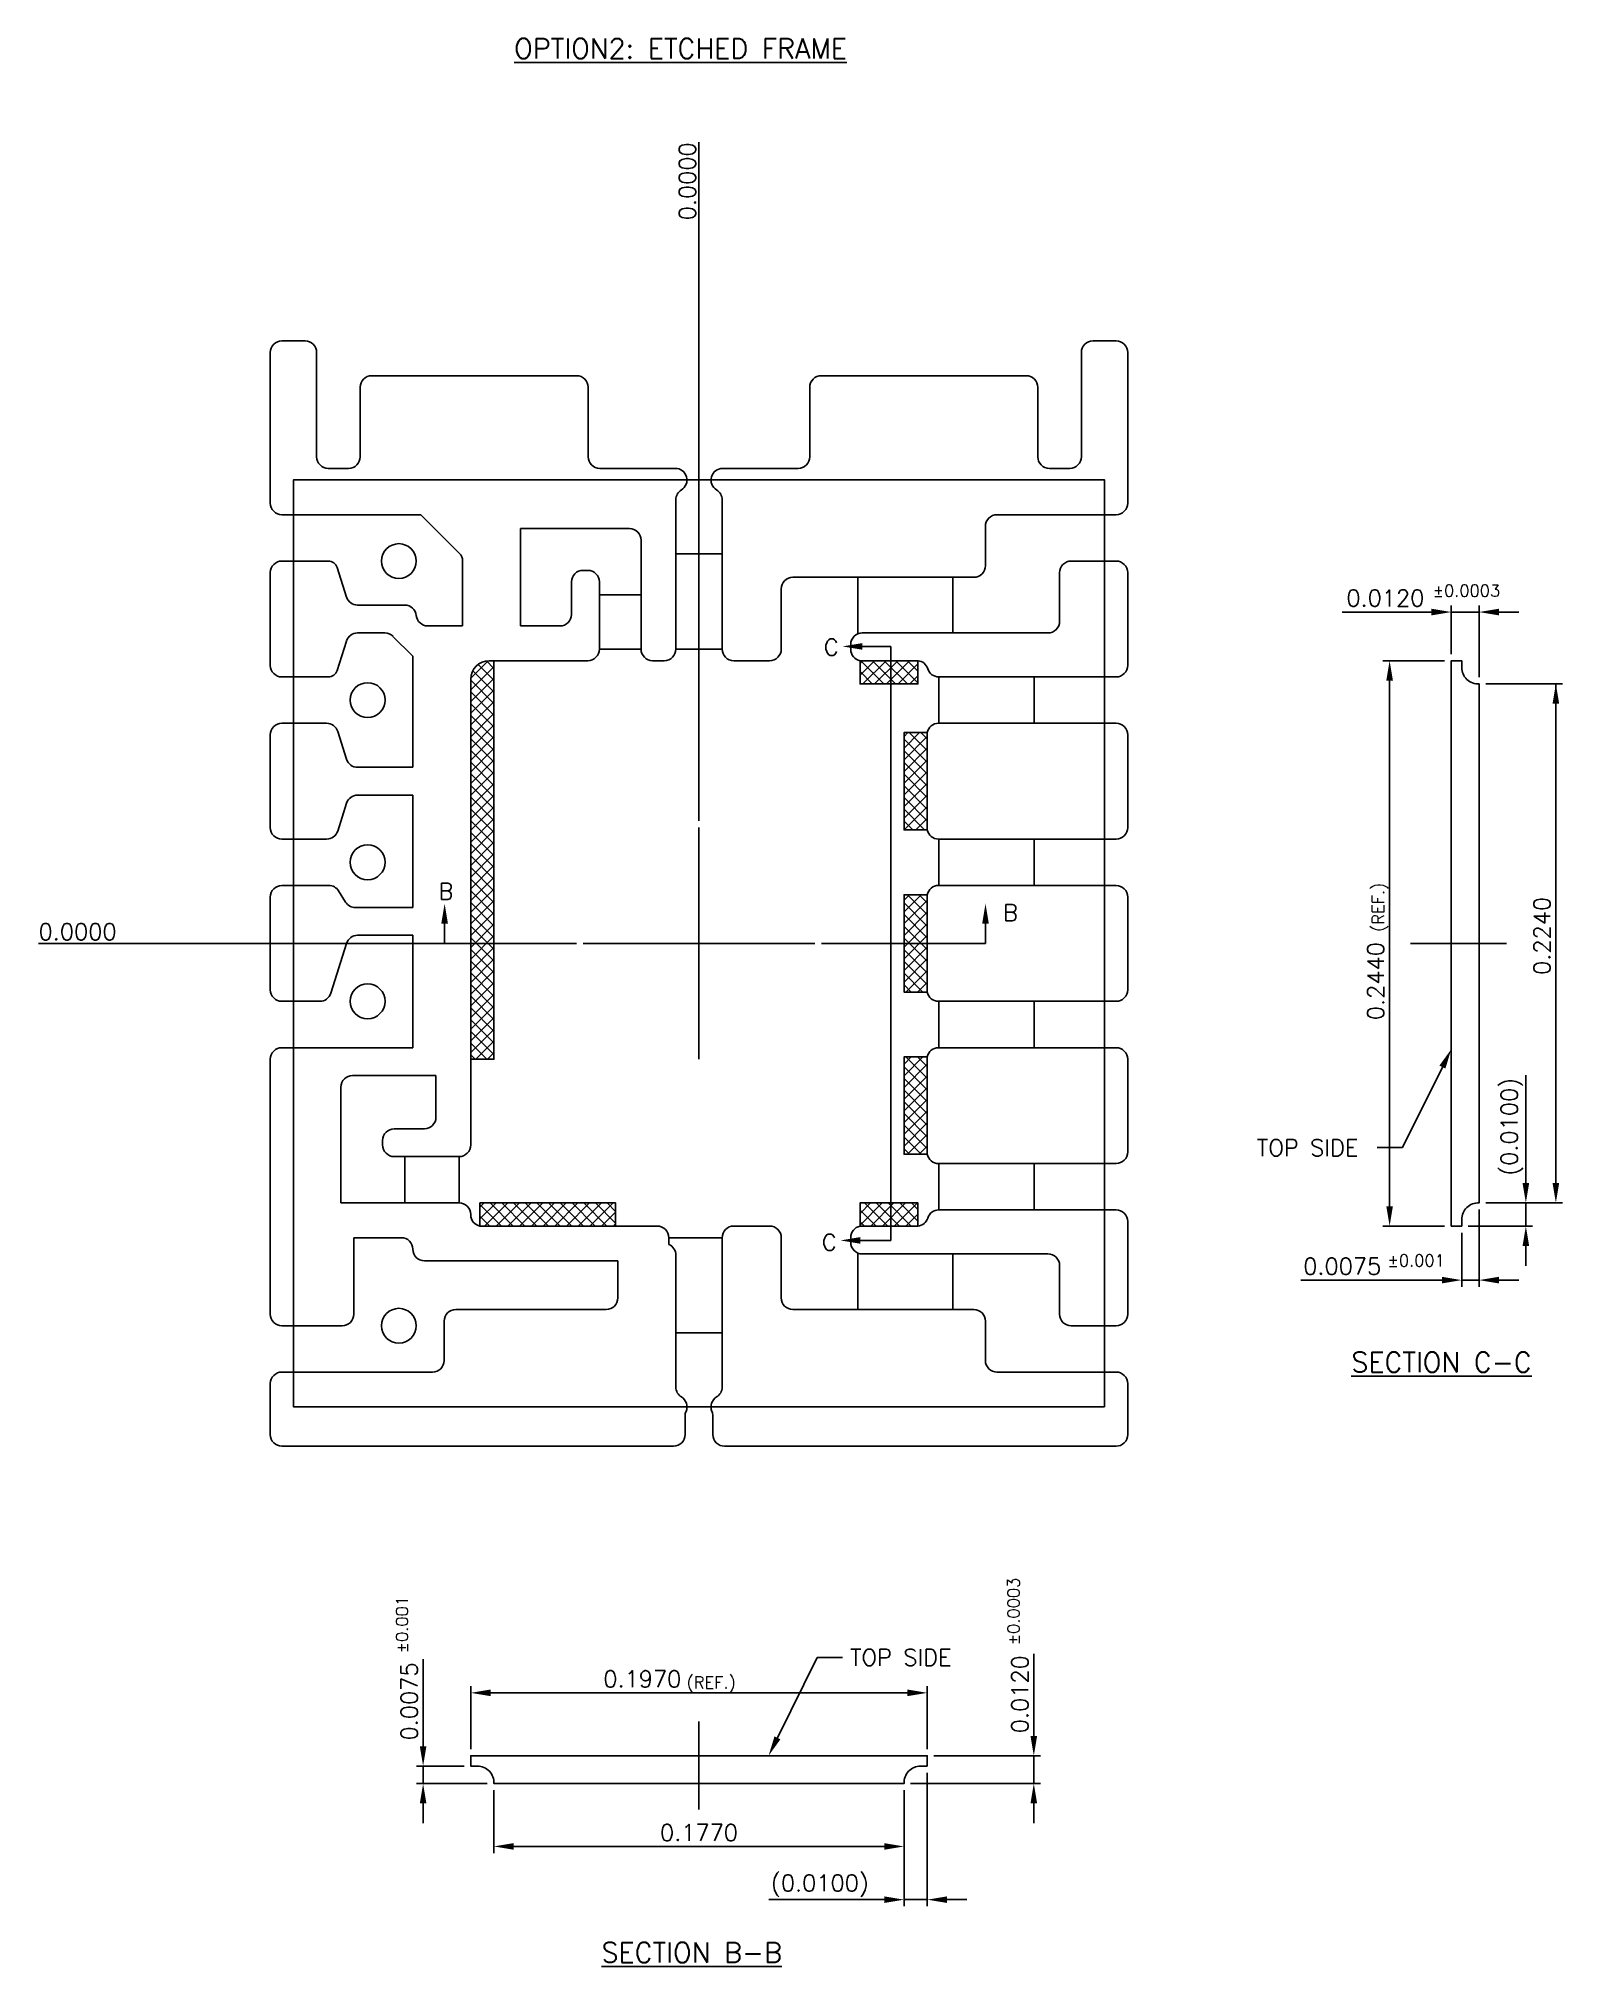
# Model space of a CAD drawing. Extents: x 572 to 802, y 78 to 369.
import ezdxf
from ezdxf.enums import TextEntityAlignment as Align
from ezdxf.lldxf.tags import DXFTag

# ---------------------------------------------------------------- set-up
doc = ezdxf.new("R2010")
doc.units = 0
doc.header["$LTSCALE"] = 8
doc.header["$MEASUREMENT"] = 0
for name, color, linetype in [('CEN', 2, 'CENTER'), ('COIN-LINE', 4, 'Continuous'), ('DIM', 7, 'Continuous'), ('LF-LINE', 1, 'Continuous'), ('PKG-OUT', 3, 'HIDDEN')]:
    doc.layers.add(name, color=color, linetype=linetype)
doc.styles.add('SIMPLEX', font='SIMPLEX.shx', dxfattribs={"height": 3})
tags = doc.linetypes.add('CENTER', pattern=[2, 1.25, -0.25, 0.25, -0.25]).pattern_tags.tags
tags[10:11] = [DXFTag(74, 4), DXFTag(75, 0), DXFTag(340, '0'), DXFTag(46, 1.0), DXFTag(50, 0.0), DXFTag(44, 0.0), DXFTag(45, 0.0)]
tags[8:9] = [DXFTag(74, 4), DXFTag(75, 0), DXFTag(340, '0'), DXFTag(46, 1.0), DXFTag(50, 0.0), DXFTag(44, 0.0), DXFTag(45, 0.0)]
tags[6:7] = [DXFTag(74, 4), DXFTag(75, 0), DXFTag(340, '0'), DXFTag(46, 1.0), DXFTag(50, 0.0), DXFTag(44, 0.0), DXFTag(45, 0.0)]
tags[4:5] = [DXFTag(74, 4), DXFTag(75, 0), DXFTag(340, '0'), DXFTag(46, 1.0), DXFTag(50, 0.0), DXFTag(44, 0.0), DXFTag(45, 0.0)]
tags = doc.linetypes.add('HIDDEN', pattern=[0.375, 0.25, -0.125]).pattern_tags.tags
tags[6:7] = [DXFTag(74, 4), DXFTag(75, 0), DXFTag(340, '0'), DXFTag(46, 1.0), DXFTag(50, 0.0), DXFTag(44, 0.0), DXFTag(45, 0.0)]
tags[4:5] = [DXFTag(74, 4), DXFTag(75, 0), DXFTag(340, '0'), DXFTag(46, 1.0), DXFTag(50, 0.0), DXFTag(44, 0.0), DXFTag(45, 0.0)]

msp = doc.modelspace()

# ---------------------------------------------------------------- hatches: boundary and pattern name
h = msp.add_hatch()
h.set_pattern_fill('ANSI37', color=256, scale=10, style=0)
h.set_pattern_definition([(45, (544, -9.987), (-0.8838835, 0.8838835), []), (135, (544, -9.987), (-0.8838835, -0.8838835), [])])
h.paths.add_polyline_path([(658.85, 190.24), (658.85, 192.87), (638.37, 192.87), (638.37, 191.12), (638.37, 189.37), (658.85, 189.37)])
h.paths.add_polyline_path([(637.85, 214.57), (640.47, 214.57), (640.47, 274.77), (639.77, 274.77, 0.414214), (636.97, 271.97), (636.97, 214.57)])
h.paths.add_polyline_path([(704.52, 273.02), (704.52, 274.77), (695.77, 274.77), (695.77, 273.05), (695.77, 271.27), (704.52, 271.27)])
h.paths.add_polyline_path([(704.21, 249.22), (705.92, 249.22), (705.92, 263.92), (704.21, 263.92), (702.42, 263.92), (702.42, 249.22)])
h.paths.add_polyline_path([(704.21, 200.22), (705.92, 200.22), (705.92, 214.92), (704.21, 214.92), (702.42, 214.92), (702.42, 200.22)])
h.paths.add_polyline_path([(695.77, 191.08), (695.77, 189.37), (704.52, 189.37), (704.52, 191.12), (704.52, 192.87), (695.77, 192.87)])
h.paths.add_polyline_path([(704.21, 239.42), (702.42, 239.42), (702.42, 224.72), (704.21, 224.72), (705.92, 224.72), (705.92, 239.42)])

# ---------------------------------------------------------------- linework, layer by layer
at = {"layer": 'CEN'}
for p, q in [((671.45, 249.57), (671.45, 214.56)), ((653.94, 232.07), (688.95, 232.07)), ((778.9, 232.07), (793.42, 232.07)), ((671.45, 114.55), (671.45, 101.27))]:
    msp.add_line(p, q, dxfattribs=at)
at = {"layer": 'COIN-LINE'}
for p, q in [((671.45, 325.07), (671.45, 330.07)), ((599.7, 232.07), (594.7, 232.07))]:
    msp.add_line(p, q, dxfattribs=at)
for points in [[(786.65, 273.76, 0.428941), (789.27, 271.27), (789.27, 192.87, 0.428941), (786.65, 190.37), (786.65, 189.37), (785.07, 189.37), (785.07, 274.77), (786.65, 274.77)], [(705.92, 107.8), (704.92, 107.8, 0.428941), (702.42, 105.17), (640.47, 105.17, 0.428941), (637.97, 107.8), (636.97, 107.8), (636.97, 109.37), (705.92, 109.37)]]:
    msp.add_lwpolyline(points, format="xyb", close=True, dxfattribs=at)
at = {"layer": 'DIM'}
for p, q in [((671.45, 330.07), (671.45, 353.07)), ((671.45, 250.57), (671.45, 325.07)), ((785.07, 283.12), (785.07, 275.77)), ((789.27, 283.12), (789.27, 272.27)), ((782.07, 282.12), (768.62, 282.12)), ((785.07, 282.12), (789.27, 282.12)), ((792.27, 282.12), (795.27, 282.12)), ((695.5, 276.93), (700.43, 276.93)), ((700.43, 276.93), (700.43, 187.21)), ((784.07, 274.77), (774.76, 274.77)), ((775.76, 192.37), (775.76, 271.77)), ((790.27, 271.27), (801.87, 271.27)), ((800.87, 271.27), (800.87, 195.87)), ((633.03, 235.07), (633.03, 232.07)), ((714.72, 235.07), (714.72, 232.07)), ((594.7, 232.07), (571.7, 232.07)), ((652.94, 232.07), (599.7, 232.07)), ((689.95, 232.07), (714.72, 232.07)), ((783.74, 213.4), (777.72, 201.24)), ((796.34, 195.87), (796.34, 212.18)), ((777.72, 201.24), (773.89, 201.24)), ((790.27, 192.87), (801.87, 192.87)), ((796.34, 189.37), (796.34, 192.87)), ((784.07, 189.37), (774.76, 189.37)), ((787.65, 189.37), (797.34, 189.37)), ((789.27, 191.87), (789.27, 180.21)), ((700.43, 187.21), (695.5, 187.21)), ((786.65, 188.37), (786.65, 180.21)), ((796.34, 186.37), (796.34, 183.37)), ((785.75, 181.21), (762.35, 181.21)), ((789.27, 181.21), (786.65, 181.21)), ((792.27, 181.21), (795.27, 181.21)), ((629.78, 110.45), (629.78, 123.96)), ((683.29, 112.06), (689.32, 124.22)), ((689.32, 124.22), (693.14, 124.22)), ((722.02, 112.37), (722.02, 124.74)), ((636.97, 110.37), (636.97, 119.87)), ((705.92, 110.37), (705.92, 119.87)), ((639.97, 118.87), (702.92, 118.87)), ((635.97, 107.8), (628.78, 107.8)), ((629.78, 107.8), (629.78, 105.17)), ((706.92, 109.37), (723.02, 109.37)), ((722.02, 105.17), (722.02, 109.37)), ((639.47, 105.17), (628.78, 105.17)), ((703.42, 105.17), (723.02, 105.17)), ((705.92, 106.8), (705.92, 86.63)), ((629.78, 102.17), (629.78, 99.17)), ((640.47, 104.17), (640.47, 94.67)), ((702.42, 104.17), (702.42, 94.67)), ((702.42, 104.17), (702.42, 86.63)), ((722.02, 102.17), (722.02, 99.17)), ((643.47, 95.67), (699.42, 95.67)), ((699.42, 87.63), (682, 87.63)), ((702.42, 87.63), (705.92, 87.63)), ((708.92, 87.63), (711.92, 87.63))]:
    msp.add_line(p, q, dxfattribs=at)
for points in [[(785.07, 282.12), (782.07, 282.62), (782.07, 281.62)], [(789.27, 282.12), (792.27, 282.62), (792.27, 281.62)], [(693.12, 276.93), (696.12, 277.43), (696.12, 276.43)], [(775.76, 274.77), (776.26, 271.77), (775.26, 271.77)], [(800.87, 271.27), (800.37, 268.27), (801.37, 268.27)], [(633.03, 238.07), (633.53, 235.07), (632.53, 235.07)], [(714.72, 238.07), (715.22, 235.07), (714.22, 235.07)], [(785.07, 216.08), (783.29, 213.62), (784.19, 213.17)], [(796.34, 192.87), (795.84, 195.87), (796.84, 195.87)], [(800.87, 192.87), (800.37, 195.87), (801.37, 195.87)], [(775.76, 189.37), (776.26, 192.37), (775.26, 192.37)], [(796.34, 189.37), (795.84, 186.37), (796.84, 186.37)], [(692.82, 187.21), (695.82, 187.71), (695.82, 186.71)], [(786.65, 181.21), (783.65, 180.71), (783.65, 181.71)], [(789.27, 181.21), (792.27, 180.71), (792.27, 181.71)], [(636.97, 118.87), (639.97, 118.37), (639.97, 119.37)], [(705.92, 118.87), (702.92, 118.37), (702.92, 119.37)], [(629.78, 107.8), (630.28, 110.8), (629.28, 110.8)], [(681.96, 109.37), (683.74, 111.84), (682.85, 112.28)], [(722.02, 109.37), (722.52, 112.37), (721.52, 112.37)], [(629.78, 105.17), (630.28, 102.17), (629.28, 102.17)], [(722.02, 105.17), (722.52, 102.17), (721.52, 102.17)], [(640.47, 95.67), (643.47, 95.17), (643.47, 96.17)], [(702.42, 95.67), (699.42, 95.17), (699.42, 96.17)], [(702.42, 87.63), (699.42, 88.13), (699.42, 87.13)], [(705.92, 87.63), (708.92, 88.13), (708.92, 87.13)]]:
    msp.add_solid(points, dxfattribs=at)
at = {"layer": 'LF-LINE'}
for p, q in [((606.7, 298.57), (606.7, 321.32)), ((608.45, 323.07), (611.95, 323.07)), ((613.7, 321.32), (613.7, 305.57)), ((622.03, 317.82), (652.97, 317.82)), ((620.28, 305.57), (620.28, 316.07)), ((654.72, 316.07), (654.72, 305.57)), ((615.45, 303.82), (618.53, 303.82)), ((656.47, 303.82), (667.88, 303.82)), ((667.95, 299.08), (667.95, 276.52)), ((629.45, 296.82), (608.45, 296.82)), ((635.23, 291.03), (629.45, 296.82)), ((660.95, 294.72), (644.5, 294.72)), ((644.5, 294.72), (644.5, 280.02)), ((662.7, 276.52), (662.7, 292.97)), ((608.45, 289.82), (615.47, 289.82)), ((616.81, 288.84), (618.21, 284.39)), ((635.75, 280.02), (635.75, 289.79)), ((653.95, 288.42), (654.65, 288.42)), ((674.95, 290.91), (667.95, 290.91)), ((606.7, 274.07), (606.7, 288.07)), ((652.2, 281.77), (652.2, 286.67)), ((656.4, 286.67), (656.4, 276.52)), ((695.42, 287.37), (695.42, 278.82)), ((709.81, 287.37), (709.81, 278.97)), ((619.88, 283.17), (627.01, 283.17)), ((662.7, 284.74), (656.4, 284.74)), ((630.49, 280.02), (635.75, 280.02)), ((644.5, 280.02), (650.45, 280.02)), ((618.21, 277.74), (616.81, 273.3)), ((624, 278.97), (619.88, 278.97)), ((628.22, 275.47), (625.23, 278.45)), ((628.22, 258.67), (628.22, 275.47)), ((654.65, 274.77), (639.77, 274.77)), ((662.7, 276.52), (656.4, 276.52)), ((666.2, 274.77), (664.45, 274.77)), ((667.95, 276.52), (674.95, 276.52)), ((615.47, 272.32), (608.45, 272.32)), ((636.97, 271.97), (636.97, 201.62)), ((707.67, 272.32), (707.67, 265.32)), ((722.06, 272.32), (722.06, 265.32)), ((608.45, 265.32), (615.21, 265.32)), ((606.7, 249.57), (606.7, 263.57)), ((616.88, 264.09), (618.21, 259.89)), ((619.88, 258.67), (628.22, 258.67)), ((628.22, 254.47), (619.88, 254.47)), ((628.22, 237.49), (628.22, 254.47)), ((618.21, 253.24), (616.88, 249.04)), ((615.21, 247.82), (608.45, 247.82)), ((707.67, 247.82), (707.67, 240.82)), ((722.06, 247.82), (722.06, 240.82)), ((606.7, 225.07), (606.7, 239.07)), ((608.45, 240.82), (615.53, 240.82)), ((617.01, 240), (618.08, 238.31)), ((619.56, 237.49), (628.22, 237.49)), ((628.22, 233.29), (619.88, 233.29)), ((628.22, 216.32), (628.22, 233.29)), ((618.21, 232.07), (615.83, 224.54)), ((614.16, 223.32), (608.45, 223.32)), ((707.67, 216.32), (707.67, 223.32)), ((722.06, 216.32), (722.06, 223.32)), ((608.45, 216.32), (628.22, 216.32)), ((606.7, 176.07), (606.7, 214.57)), ((617.37, 210.37), (617.37, 192.87)), ((631.72, 212.12), (619.12, 212.12)), ((631.72, 205.82), (631.72, 212.12)), ((625.42, 204.07), (629.97, 204.07)), ((623.67, 201.62), (623.67, 202.32)), ((635.22, 199.87), (625.42, 199.87)), ((627, 199.87), (627, 192.87)), ((635.22, 192.87), (635.22, 199.87)), ((707.67, 191.82), (707.67, 198.82)), ((722.06, 191.82), (722.06, 198.82)), ((617.37, 192.87), (635.22, 192.87)), ((636.97, 191.12), (636.97, 191.08)), ((638.37, 189.37), (665.15, 189.37)), ((626.47, 187.62), (619.3, 187.62)), ((619.3, 187.62), (619.3, 176.07)), ((674.95, 187.62), (666.9, 187.62)), ((666.9, 187.62), (666.9, 186.6)), ((628.22, 185.87), (628.22, 185.87)), ((659.2, 184.12), (629.97, 184.12)), ((659.2, 178.52), (659.2, 184.12)), ((667.95, 184.99), (667.95, 165.06)), ((695.42, 176.77), (695.42, 185.31)), ((709.81, 176.77), (709.81, 185.17)), ((632.95, 169.07), (632.95, 175.02)), ((634.7, 176.77), (657.45, 176.77)), ((617.55, 174.32), (608.45, 174.32)), ((674.95, 173.23), (667.95, 173.23)), ((608.45, 167.32), (631.2, 167.32)), ((606.7, 157.87), (606.7, 165.57)), ((669.35, 160.7), (669.35, 157.87)), ((667.6, 156.12), (608.45, 156.12))]:
    msp.add_line(p, q, dxfattribs=at)
for points in [[(674.11, 300.57, -0.758132), (675.02, 303.82), (686.43, 303.82, 0.414214), (688.18, 305.57), (688.18, 316.07, -0.414214), (689.93, 317.82), (720.87, 317.82, -0.414214), (722.62, 316.07), (722.62, 305.57, 0.414214), (724.37, 303.82), (727.45, 303.82, 0.414214), (729.2, 305.57), (729.2, 321.32, -0.414214), (730.95, 323.07), (734.45, 323.07, -0.414214), (736.2, 321.32), (736.2, 298.57, -0.414214), (734.45, 296.82), (716.46, 296.82, 0.414214), (714.71, 295.07), (714.71, 289.12, -0.414214), (712.96, 287.37), (685.62, 287.37, 0.414214), (683.87, 285.62), (683.87, 276.52, -0.414214), (682.12, 274.77), (676.7, 274.77, -0.414214), (674.95, 276.52), (674.95, 299.08, 0.261728), (674.11, 300.57)], [(674.11, 163.56, 0.261728), (674.95, 165.06), (674.95, 187.62, -0.414214), (676.7, 189.37), (682.12, 189.37, -0.414214), (683.87, 187.62), (683.87, 178.52, 0.414214), (685.62, 176.77), (712.96, 176.77, -0.414214), (714.71, 175.02), (714.71, 169.07, 0.414214), (716.46, 167.32), (734.45, 167.32, -0.414214), (736.2, 165.57), (736.2, 157.87, -0.414214), (734.45, 156.12), (675.3, 156.12, -0.414214), (673.55, 157.87), (673.55, 160.7, 0.101021), (673.41, 161.38, -0.3726), (674.11, 163.56)]]:
    msp.add_lwpolyline(points, format="xyb", dxfattribs=at)
for points in [[(706, 273.55, 0.328415), (707.67, 272.32), (734.45, 272.32, 0.414214), (736.2, 274.07), (736.2, 288.07, 0.414214), (734.45, 289.82), (727.66, 289.82, 0.414214), (725.91, 288.07), (725.91, 280.72, -0.414214), (724.16, 278.97), (696.12, 278.97, 0.414214), (694.37, 277.22), (694.37, 276.48, 0.356394), (695.77, 274.77), (704.52, 274.77, -0.298217)], [(705.92, 249.22, 0.356394), (707.64, 247.82), (734.45, 247.82, 0.414214), (736.2, 249.57), (736.2, 263.57, 0.414214), (734.45, 265.32), (707.64, 265.32, 0.356394), (705.92, 263.92)], [(705.92, 224.72, 0.356394), (707.64, 223.32), (734.45, 223.32, 0.414214), (736.2, 225.07), (736.2, 239.07, 0.414214), (734.45, 240.82), (707.64, 240.82, 0.356394), (705.92, 239.42)], [(736.2, 200.57), (736.2, 214.57, 0.414214), (734.45, 216.32), (707.64, 216.32, 0.356394), (705.92, 214.92), (705.92, 200.22, 0.356394), (707.64, 198.82), (734.45, 198.82, 0.414214)], [(695.77, 189.37), (704.52, 189.37, 0.298217), (706, 190.59, -0.328415), (707.67, 191.82), (734.45, 191.82, -0.414214), (736.2, 190.07), (736.2, 176.07, -0.414214), (734.45, 174.32), (727.66, 174.32, -0.414214), (725.91, 176.07), (725.91, 183.42, 0.414214), (724.16, 185.17), (696.12, 185.17, -0.414214), (694.37, 186.92), (694.37, 187.65, -0.356394)]]:
    msp.add_lwpolyline(points, format="xyb", close=True, dxfattribs=at)
for centre in [(626.12, 289.82), (621.4, 268.82), (621.4, 244.32), (621.4, 223.32), (626.12, 174.32)]:
    msp.add_circle(centre, 2.63, dxfattribs=at)
for centre, radius, start, end in [((608.45, 321.32), 1.75, 90, 180), ((611.95, 321.32), 1.75, 0, 90), ((622.03, 316.07), 1.75, 90, 180), ((652.97, 316.07), 1.75, 0, 90), ((615.45, 305.57), 1.75, 180, 270), ((618.53, 305.57), 1.75, 270, 360), ((656.47, 305.57), 1.75, 180, 270), ((667.88, 302.07), 1.75, 301.3323, 90), ((669.7, 299.08), 1.75, 121.3323, 180), ((608.45, 298.57), 1.75, 180, 270), ((660.95, 292.97), 1.75, 0, 90), ((608.45, 288.07), 1.75, 90, 180), ((615.47, 288.42), 1.4, 17.5256, 90), ((634, 289.79), 1.75, 360, 45), ((653.95, 286.67), 1.75, 90, 180), ((654.65, 286.67), 1.75, 360, 90), ((619.88, 284.92), 1.75, 197.5256, 270), ((627.01, 281.42), 1.75, 5.7392, 90), ((630.49, 281.77), 1.75, 185.7392, 270), ((650.45, 281.77), 1.75, 270, 360), ((619.88, 277.22), 1.75, 90, 162.4744), ((624, 277.22), 1.75, 45, 90), ((608.45, 274.07), 1.75, 180, 270), ((639.77, 271.97), 2.8, 90, 180), ((654.65, 276.52), 1.75, 270, 0), ((664.45, 276.52), 1.75, 180, 270), ((666.2, 276.52), 1.75, 270, 360), ((615.47, 273.72), 1.4, 270, 342.4744), ((608.45, 263.57), 1.75, 90, 180), ((615.21, 263.57), 1.75, 17.5256, 90), ((619.88, 260.42), 1.75, 197.5256, 270), ((619.88, 252.72), 1.75, 90, 162.4744), ((608.45, 249.57), 1.75, 180, 270), ((615.21, 249.57), 1.75, 270, 342.4744), ((608.45, 239.07), 1.75, 90, 180), ((615.53, 239.07), 1.75, 32.2756, 90), ((619.56, 239.24), 1.75, 212.2756, 270), ((619.88, 231.54), 1.75, 90, 162.4744), ((608.45, 225.07), 1.75, 180, 270), ((614.16, 225.07), 1.75, 270, 342.4744), ((608.45, 214.57), 1.75, 90, 180), ((619.12, 210.37), 1.75, 90, 180), ((625.42, 202.32), 1.75, 90, 180), ((629.97, 205.82), 1.75, 270, 360), ((625.42, 201.62), 1.75, 180, 270), ((635.22, 201.62), 1.75, 270, 360), ((635.22, 191.12), 1.75, 0, 90), ((638.72, 191.08), 1.75, 180, 258.463), ((665.15, 187.62), 1.75, 0, 90), ((626.47, 185.87), 1.75, 0, 90), ((666.2, 184.99), 1.75, 0, 66.4218), ((629.97, 185.87), 1.75, 180, 270), ((657.45, 178.52), 1.75, 270, 0), ((608.45, 176.07), 1.75, 180, 270), ((617.55, 176.07), 1.75, 270, 360), ((634.7, 175.02), 1.75, 90, 180), ((631.2, 169.07), 1.75, 270, 0), ((608.45, 165.57), 1.75, 90, 180), ((669.7, 165.06), 1.75, 180, 238.6677), ((667.88, 162.07), 1.75, 336.9261, 58.6677), ((671.1, 160.7), 1.75, 156.9261, 180), ((608.45, 157.87), 1.75, 180, 270), ((667.6, 157.87), 1.75, 270, 360)]:
    msp.add_arc(centre, radius, start, end, dxfattribs=at)
at = {"layer": 'PKG-OUT'}
msp.add_lwpolyline([(732.7, 162.07), (732.7, 302.07), (610.2, 302.07), (610.2, 162.07)], close=True, dxfattribs=at)
for points in [[(640.47, 274.77), (640.47, 214.57), (636.97, 214.57)], [(704.52, 274.77), (704.52, 271.27), (695.77, 271.27), (695.77, 274.77)], [(705.92, 263.92), (702.42, 263.92), (702.42, 249.22), (705.92, 249.22)], [(705.92, 239.42), (702.42, 239.42), (702.42, 224.72), (705.92, 224.72)], [(705.92, 214.92), (702.42, 214.92), (702.42, 200.22), (705.92, 200.22)], [(658.85, 189.37), (658.85, 192.87), (638.37, 192.87), (638.37, 189.37)], [(704.52, 189.37), (704.52, 192.87), (695.77, 192.87), (695.77, 189.37)]]:
    msp.add_lwpolyline(points, dxfattribs=at)

# ---------------------------------------------------------------- texts
at = {"layer": 'DIM', "style": 'SIMPLEX'}
msp.add_text('0.0000', height=2.5, rotation=90, dxfattribs=at).set_placement((670.95, 353.07), align=Align.RIGHT)
msp.add_text('0.0000', height=2.5, dxfattribs=at).set_placement((571.7, 232.57))
for s, insert, char_height, attachment_point in [('0.0120', (775.12, 284.22), 2.5, 5), ('%%P0.0003', (787.37, 285.35), 1.8, 5), ('C', (691.43, 276.81), 2.5, 5), ('B', (633.23, 239.94), 2.5, 5), ('B', (718.49, 236.72), 2.5, 5), ('TOP SIDE', (755.72, 199.95), 2.5, 7), ('C', (691.13, 186.92), 2.5, 5), ('0.0075', (768.61, 183.31), 2.5, 5), ('%%P0.001', (779.78, 184.18), 1.8, 5), ('TOP SIDE', (694.28, 122.97), 2.5, 7), ('0.1970', (662.89, 120.97), 2.5, 5), ('(REF.)', (673.28, 120.14), 1.8, 5), ('0.1770', (671.45, 97.77), 2.5, 5), ('(0.0100)', (689.71, 89.73), 2.5, 5)]:
    msp.add_mtext(s, dxfattribs=dict(at, insert=insert, char_height=char_height, attachment_point=attachment_point))
at = {"layer": 'DIM', "attachment_point": 5, "rotation": 90, "style": 'SIMPLEX'}
for s, insert, char_height in [('(REF.)', (774.34, 237.53), 1.8), ('0.2240', (798.77, 233.2), 2.5), ('0.2440', (773.66, 226.37), 2.5), ('(0.0100)', (794.24, 204.37), 2.5), ('%%P0.0003', (718.97, 131.17), 1.8), ('%%P0.001', (626.59, 129.17), 1.8), ('0.0075', (627.68, 117.57), 2.5), ('0.0120', (719.92, 118.66), 2.5)]:
    msp.add_mtext(s, dxfattribs=dict(at, insert=insert, char_height=char_height))
at = {"layer": 'LF-LINE', "style": 'SIMPLEX'}
for s, p in [('%%UOPTION2: ETCHED FRAME', (643.52, 365.74)), ('%%USECTION C-C', (769.97, 167.32)), ('%%USECTION B-B', (656.72, 78.14))]:
    msp.add_text(s, height=3, dxfattribs=at).set_placement(p)

doc.saveas('drawing.dxf')
